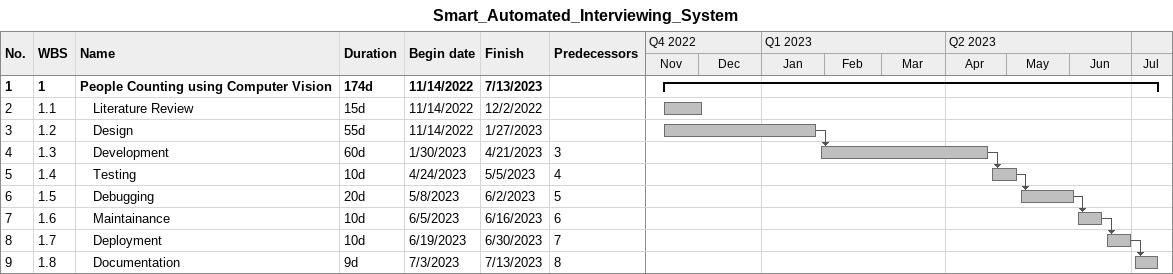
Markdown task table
Smart_Automated_Interviewing_System

| ID | WBS | Task | Duration | Start | Finish | Predecessors |
|---|---|---|---|---|---|---|
| 1 | 1 | **People Counting using Computer Vision** | 174d | 2022-11-14 | 2023-07-13 |  |
| 2 | 1.1 | Literature Review | 15d | 2022-11-14 | 2022-12-02 |  |
| 3 | 1.2 | Design | 55d | 2022-11-14 | 2023-01-27 |  |
| 4 | 1.3 | Development | 60d | 2023-01-30 | 2023-04-21 | 3 |
| 5 | 1.4 | Testing | 10d | 2023-04-24 | 2023-05-05 | 4 |
| 6 | 1.5 | Debugging | 20d | 2023-05-08 | 2023-06-02 | 5 |
| 7 | 1.6 | Maintainance | 10d | 2023-06-05 | 2023-06-16 | 6 |
| 8 | 1.7 | Deployment | 10d | 2023-06-19 | 2023-06-30 | 7 |
| 9 | 1.8 | Documentation | 9d | 2023-07-03 | 2023-07-13 | 8 |
